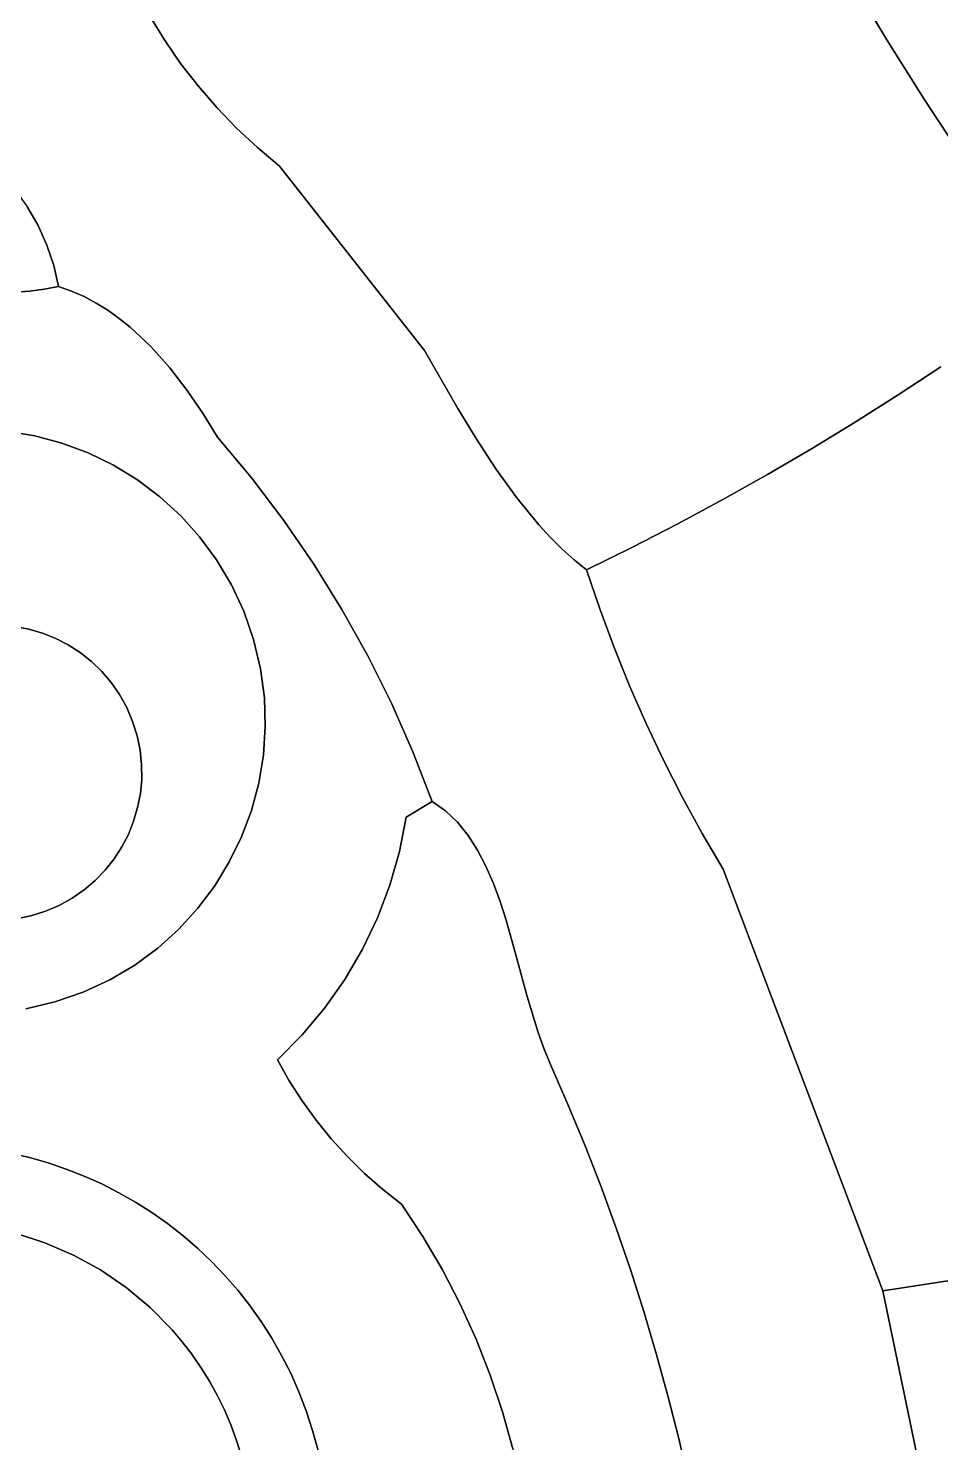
# Model space of a CAD drawing. Header units: inches. Extents: x 37.5 to 70.3, y 17.4 to 61.6.
# Drawn here: x 62.052 to 64.354, y 35.595 to 39.163 of the extents above; entities that cross this region are included whole.
import ezdxf

# ---------------------------------------------------------------- set-up
doc = ezdxf.new("R2010")
doc.units = ezdxf.units.IN
doc.layers.add('SURFACES_FOR_SKETCHUP', color=7, linetype='Continuous')

msp = doc.modelspace()

# ---------------------------------------------------------------- linework, layer by layer
at = {"layer": 'SURFACES_FOR_SKETCHUP'}
for points, invisible_edges in [([(62.3579, 39.1958), (62.3956, 39.1342), (62.8553, 39.9422)], 10), ([(62.4365, 39.0749), (62.8553, 39.9422), (62.3956, 39.1342)], 3), ([(62.4805, 39.0179), (62.8553, 39.9422), (62.4365, 39.0749)], 3), ([(62.4805, 39.0179), (62.5276, 38.9634), (62.8553, 39.9422)], 10), ([(62.5276, 38.9634), (62.5775, 38.9115), (62.8553, 39.9422)], 10), ([(62.6304, 38.8623), (62.8553, 39.9422), (62.5775, 38.9115)], 3), ([(62.6859, 38.816), (62.8553, 39.9422), (62.6304, 38.8623)], 3), ([(62.6859, 38.816), (63.9562, 39.5951), (62.8553, 39.9422)], 11), ([(63.9562, 39.5951), (62.6859, 38.816), (64.0403, 39.4397)], 3), ([(62.1156, 39.3988), (62.0506, 39.4511), (61.6745, 39.0302)], 10), ([(63.0521, 38.3503), (64.0403, 39.4397), (62.6859, 38.816)], 3), ([(64.0403, 39.4397), (63.0521, 38.3503), (64.1277, 39.2861)], 3), ([(61.6745, 39.0302), (61.9012, 38.8671), (62.1156, 39.3988)], 11), ([(62.1828, 39.3494), (62.1156, 39.3988), (61.9012, 38.8671)], 10), ([(62.2522, 39.3029), (62.1828, 39.3494), (61.9012, 38.8671)], 10), ([(64.2184, 39.1345), (65.2478, 39.34), (64.1277, 39.2861)], 3), ([(64.5536, 38.8586), (65.2478, 39.34), (64.2184, 39.1345)], 11), ([(61.9012, 38.8671), (61.9443, 38.8338), (62.2522, 39.3029)], 10), ([(62.3579, 39.1958), (62.2522, 39.3029), (61.9443, 38.8338)], 11), ([(64.1277, 39.2861), (63.0521, 38.3503), (64.2184, 39.1345)], 3), ([(62.3956, 39.1342), (62.3579, 39.1958), (61.9443, 38.8338)], 10), ([(61.9443, 38.8338), (61.9836, 38.7966), (62.3956, 39.1342)], 10), ([(62.4365, 39.0749), (62.3956, 39.1342), (61.9836, 38.7966)], 10), ([(64.0284, 38.1024), (64.2184, 39.1345), (63.0521, 38.3503)], 11), ([(64.2184, 39.1345), (64.0284, 38.1024), (64.3123, 38.9848)], 3), ([(64.3123, 38.9848), (64.5536, 38.8586), (64.2184, 39.1345)], 3), ([(61.9836, 38.7966), (62.019, 38.756), (62.4365, 39.0749)], 10), ([(62.019, 38.756), (62.0501, 38.7122), (62.4365, 39.0749)], 10), ([(62.4805, 39.0179), (62.4365, 39.0749), (62.0501, 38.7122)], 10), ([(62.0501, 38.7122), (62.0769, 38.6656), (62.4805, 39.0179)], 10), ([(62.4805, 39.0179), (62.0769, 38.6656), (62.5276, 38.9634)], 3), ([(64.1384, 38.1695), (64.3123, 38.9848), (64.0284, 38.1024)], 3), ([(64.2473, 38.2385), (64.3123, 38.9848), (64.1384, 38.1695)], 3), ([(64.3123, 38.9848), (64.2473, 38.2385), (64.4095, 38.8371)], 3), ([(64.3123, 38.9848), (64.4095, 38.8371), (64.4743, 38.856)], 8), ([(64.3123, 38.9848), (64.4743, 38.856), (64.5023, 38.8611)], 9), ([(64.3123, 38.9848), (64.5023, 38.8611), (64.5285, 38.8623)], 9), ([(64.3123, 38.9848), (64.5285, 38.8623), (64.5536, 38.8586)], 9), ([(62.099, 38.6165), (62.5276, 38.9634), (62.0769, 38.6656)], 3), ([(62.5276, 38.9634), (62.099, 38.6165), (62.5775, 38.9115)], 3), ([(62.2235, 38.4703), (62.5775, 38.9115), (62.099, 38.6165)], 11), ([(62.253, 38.4519), (62.5775, 38.9115), (62.2235, 38.4703)], 3), ([(62.5775, 38.9115), (62.253, 38.4519), (62.6304, 38.8623)], 3), ([(62.2816, 38.4315), (62.6304, 38.8623), (62.253, 38.4519)], 3), ([(62.3091, 38.4093), (62.6304, 38.8623), (62.2816, 38.4315)], 3), ([(62.6304, 38.8623), (62.3091, 38.4093), (62.6859, 38.816)], 3), ([(64.3549, 38.3096), (64.4095, 38.8371), (64.2473, 38.2385)], 3), ([(62.3612, 38.3605), (62.6859, 38.816), (62.3091, 38.4093)], 3), ([(62.4092, 38.3068), (62.6859, 38.816), (62.3612, 38.3605)], 3), ([(62.4534, 38.2498), (62.6859, 38.816), (62.4092, 38.3068)], 3), ([(62.6859, 38.816), (62.4534, 38.2498), (63.0521, 38.3503)], 3), ([(62.0501, 38.7122), (61.9453, 38.4994), (62.0769, 38.6656)], 3), ([(61.9453, 38.4994), (61.982, 38.4975), (62.0769, 38.6656)], 10), ([(62.099, 38.6165), (62.0769, 38.6656), (61.982, 38.4975)], 10), ([(61.982, 38.4975), (62.0189, 38.4978), (62.099, 38.6165)], 10), ([(62.0189, 38.4978), (62.0557, 38.5003), (62.099, 38.6165)], 10), ([(62.1164, 38.5652), (62.099, 38.6165), (62.0557, 38.5003)], 10), ([(62.1164, 38.5652), (62.1929, 38.4866), (62.099, 38.6165)], 3), ([(62.2235, 38.4703), (62.099, 38.6165), (62.1929, 38.4866)], 3), ([(62.0923, 38.5051), (62.1164, 38.5652), (62.0557, 38.5003)], 3), ([(62.0923, 38.5051), (62.1287, 38.5121), (62.1164, 38.5652)], 8), ([(62.1164, 38.5652), (62.1287, 38.5121), (62.1613, 38.5006)], 8), ([(62.1164, 38.5652), (62.1613, 38.5006), (62.1929, 38.4866)], 9), ([(62.1613, 38.5006), (62.1287, 38.5121), (62.0923, 38.5051)], 8), ([(62.0686, 38.1353), (62.0557, 38.5003), (61.998, 38.1471)], 3), ([(62.0189, 38.4978), (61.998, 38.1471), (62.0557, 38.5003)], 3), ([(62.0557, 38.5003), (62.0686, 38.1353), (62.0923, 38.5051)], 3), ([(62.0923, 38.5051), (62.0686, 38.1353), (62.1929, 38.4866)], 11), ([(62.2235, 38.4703), (62.1929, 38.4866), (62.0686, 38.1353)], 10), ([(62.1613, 38.5006), (62.0923, 38.5051), (62.1929, 38.4866)], 3), ([(62.2235, 38.4703), (62.0686, 38.1353), (62.253, 38.4519)], 3), ([(62.1373, 38.1169), (62.253, 38.4519), (62.0686, 38.1353)], 3), ([(62.253, 38.4519), (62.1373, 38.1169), (62.2816, 38.4315)], 3), ([(62.2816, 38.4315), (62.1373, 38.1169), (62.3091, 38.4093)], 3), ([(62.3091, 38.4093), (62.1373, 38.1169), (62.3612, 38.3605)], 3), ([(62.2037, 38.0921), (62.3612, 38.3605), (62.1373, 38.1169)], 3), ([(62.3612, 38.3605), (62.2037, 38.0921), (62.4092, 38.3068)], 3), ([(62.4936, 38.1908), (63.0521, 38.3503), (62.4534, 38.2498)], 3), ([(62.53, 38.1315), (63.0521, 38.3503), (62.4936, 38.1908)], 3), ([(62.616, 38.0283), (63.0521, 38.3503), (62.53, 38.1315)], 3), ([(63.0521, 38.3503), (62.616, 38.0283), (63.136, 38.2045)], 3), ([(63.0521, 38.3503), (63.136, 38.2045), (63.9171, 38.0373)], 10), ([(63.9171, 38.0373), (64.0284, 38.1024), (63.0521, 38.3503)], 10), ([(62.2673, 38.0611), (62.4092, 38.3068), (62.2037, 38.0921)], 3), ([(62.4534, 38.2498), (62.4092, 38.3068), (62.2673, 38.0611)], 10), ([(65.0529, 37.7943), (64.3549, 38.3096), (64.2473, 38.2385)], 9), ([(62.3276, 38.0242), (62.4534, 38.2498), (62.2673, 38.0611)], 3), ([(62.4534, 38.2498), (62.3276, 38.0242), (62.4936, 38.1908)], 3), ([(65.0529, 37.7943), (64.2473, 38.2385), (64.1384, 38.1695)], 9), ([(62.4936, 38.1908), (62.3276, 38.0242), (62.53, 38.1315)], 3), ([(62.697, 37.9214), (63.136, 38.2045), (62.616, 38.0283)], 3), ([(63.136, 38.2045), (62.697, 37.9214), (63.1825, 38.1281)], 3), ([(63.8047, 37.9742), (63.9171, 38.0373), (63.136, 38.2045)], 10), ([(63.1825, 38.1281), (63.8047, 37.9742), (63.136, 38.2045)], 3), ([(65.0529, 37.7943), (64.1384, 38.1695), (64.0284, 38.1024)], 9), ([(61.998, 38.1471), (61.9825, 37.6578), (62.0686, 38.1353)], 3), ([(62.0186, 37.6544), (62.0686, 38.1353), (61.9825, 37.6578)], 3), ([(62.0686, 38.1353), (62.0186, 37.6544), (62.1373, 38.1169)], 3), ([(62.0539, 37.6476), (62.1373, 38.1169), (62.0186, 37.6544)], 3), ([(62.1373, 38.1169), (62.0539, 37.6476), (62.2037, 38.0921)], 3), ([(62.3843, 37.9816), (62.53, 38.1315), (62.3276, 38.0242)], 3), ([(62.4368, 37.9336), (62.53, 38.1315), (62.3843, 37.9816)], 3), ([(62.53, 38.1315), (62.4368, 37.9336), (62.616, 38.0283)], 3), ([(62.7728, 37.811), (63.1825, 38.1281), (62.697, 37.9214)], 3), ([(63.1825, 38.1281), (62.7728, 37.811), (63.2321, 38.0522)], 3), ([(63.1825, 38.1281), (63.2321, 38.0522), (63.8047, 37.9742)], 10), ([(62.2037, 38.0921), (62.0539, 37.6476), (62.2673, 38.0611)], 3), ([(63.9171, 38.0373), (63.7028, 37.223), (64.0284, 38.1024)], 3), ([(63.7528, 37.1318), (64.0284, 38.1024), (63.7028, 37.223)], 3), ([(64.0284, 38.1024), (63.7528, 37.1318), (65.0979, 37.6298)], 11), ([(65.0529, 37.7943), (64.0284, 38.1024), (65.0979, 37.6298)], 3), ([(62.0883, 37.6375), (62.2673, 38.0611), (62.0539, 37.6476)], 3), ([(62.2673, 38.0611), (62.0883, 37.6375), (62.3276, 38.0242)], 3), ([(62.8434, 37.6972), (63.2321, 38.0522), (62.7728, 37.811)], 3), ([(63.2321, 38.0522), (62.8434, 37.6972), (63.2848, 37.9791)], 3), ([(63.6912, 37.9132), (63.8047, 37.9742), (63.2321, 38.0522)], 10), ([(63.2848, 37.9791), (63.6912, 37.9132), (63.2321, 38.0522)], 3), ([(62.1215, 37.6241), (62.3276, 38.0242), (62.0883, 37.6375)], 3), ([(62.3276, 38.0242), (62.1215, 37.6241), (62.3843, 37.9816)], 3), ([(62.4846, 37.8804), (62.616, 38.0283), (62.4368, 37.9336)], 3), ([(62.616, 38.0283), (62.4846, 37.8804), (62.697, 37.9214)], 3), ([(63.8047, 37.9742), (63.6555, 37.3156), (63.9171, 38.0373)], 3), ([(63.7028, 37.223), (63.9171, 38.0373), (63.6555, 37.3156)], 3), ([(62.1532, 37.6076), (62.3843, 37.9816), (62.1215, 37.6241)], 3), ([(62.3843, 37.9816), (62.1532, 37.6076), (62.4368, 37.9336)], 3), ([(63.2848, 37.9791), (62.8434, 37.6972), (63.3404, 37.9108)], 3), ([(63.3404, 37.9108), (63.5765, 37.8542), (63.2848, 37.9791)], 3), ([(63.6912, 37.9132), (63.2848, 37.9791), (63.5765, 37.8542)], 3), ([(63.6109, 37.4095), (63.8047, 37.9742), (63.5692, 37.5047)], 3), ([(63.6912, 37.9132), (63.5692, 37.5047), (63.8047, 37.9742)], 3), ([(63.6555, 37.3156), (63.8047, 37.9742), (63.6109, 37.4095)], 3), ([(62.1833, 37.5882), (62.4368, 37.9336), (62.1532, 37.6076)], 3), ([(62.4368, 37.9336), (62.1833, 37.5882), (62.4846, 37.8804)], 3), ([(62.5274, 37.8223), (62.697, 37.9214), (62.4846, 37.8804)], 3), ([(62.5274, 37.8223), (62.5647, 37.7596), (62.697, 37.9214)], 10), ([(62.7728, 37.811), (62.697, 37.9214), (62.5647, 37.7596)], 10), ([(62.9086, 37.5803), (63.3404, 37.9108), (62.8434, 37.6972)], 3), ([(63.3404, 37.9108), (62.9086, 37.5803), (63.3694, 37.8791)], 3), ([(63.3694, 37.8791), (63.5765, 37.8542), (63.3404, 37.9108)], 3), ([(63.5765, 37.8542), (63.5302, 37.6011), (63.6912, 37.9132)], 3), ([(63.5692, 37.5047), (63.6912, 37.9132), (63.5302, 37.6011)], 3), ([(62.1833, 37.5882), (62.2115, 37.5658), (62.4846, 37.8804)], 10), ([(62.5274, 37.8223), (62.4846, 37.8804), (62.2115, 37.5658)], 10), ([(63.3694, 37.8791), (62.9086, 37.5803), (63.3991, 37.8495)], 3), ([(63.3991, 37.8495), (63.5765, 37.8542), (63.3694, 37.8791)], 3), ([(62.9683, 37.4604), (63.3991, 37.8495), (62.9086, 37.5803)], 3), ([(63.3991, 37.8495), (62.9683, 37.4604), (63.4941, 37.6987)], 11), ([(63.3991, 37.8495), (63.4296, 37.8221), (63.5765, 37.8542)], 10), ([(63.4941, 37.6987), (63.4296, 37.8221), (63.3991, 37.8495)], 9), ([(63.4608, 37.7973), (63.5765, 37.8542), (63.4296, 37.8221)], 2), ([(63.4608, 37.7973), (63.4941, 37.6987), (63.5765, 37.8542)], 2), ([(63.4941, 37.6987), (63.5302, 37.6011), (63.5765, 37.8542)], 10), ([(62.2115, 37.5658), (62.2376, 37.5407), (62.5274, 37.8223)], 10), ([(62.5647, 37.7596), (62.5274, 37.8223), (62.2376, 37.5407)], 10), ([(62.5647, 37.7596), (62.5959, 37.6925), (62.7728, 37.811)], 10), ([(62.8434, 37.6972), (62.7728, 37.811), (62.5959, 37.6925)], 10), ([(63.4941, 37.6987), (63.4608, 37.7973), (63.4296, 37.8221)], 8), ([(62.5647, 37.7596), (62.2376, 37.5407), (62.2613, 37.5129)], 9), ([(62.5647, 37.7596), (62.2613, 37.5129), (62.5959, 37.6925)], 3), ([(62.2823, 37.4826), (62.5959, 37.6925), (62.2613, 37.5129)], 3), ([(62.5959, 37.6925), (62.2823, 37.4826), (62.6207, 37.6212)], 3), ([(62.5959, 37.6925), (62.6207, 37.6212), (62.8434, 37.6972)], 10), ([(62.6207, 37.6212), (62.6382, 37.5477), (62.8434, 37.6972)], 10), ([(62.8434, 37.6972), (62.6382, 37.5477), (62.9086, 37.5803)], 3), ([(63.4941, 37.6987), (62.9683, 37.4604), (63.5302, 37.6011)], 3), ([(62.0539, 37.6476), (62.0186, 37.6544), (61.8727, 37.6463)], 10), ([(61.8362, 37.6349), (61.6269, 37.4408), (62.1215, 37.6241)], 11), ([(62.1215, 37.6241), (61.6269, 37.4408), (61.8102, 36.9463)], 11), ([(62.3155, 37.4148), (62.1215, 37.6241), (61.8102, 36.9463)], 11), ([(61.8727, 37.6463), (61.8362, 37.6349), (62.0883, 37.6375)], 10), ([(62.1215, 37.6241), (62.0883, 37.6375), (61.8362, 37.6349)], 10), ([(62.0883, 37.6375), (62.0539, 37.6476), (61.8727, 37.6463)], 10), ([(62.1215, 37.6241), (62.3155, 37.4148), (62.1532, 37.6076)], 3), ([(62.3005, 37.4498), (62.6207, 37.6212), (62.2823, 37.4826)], 3), ([(62.6207, 37.6212), (62.3005, 37.4498), (62.6382, 37.5477)], 3), ([(63.8056, 37.0421), (65.0979, 37.6298), (63.7528, 37.1318)], 3), ([(65.0979, 37.6298), (63.8056, 37.0421), (65.1452, 37.466)], 3), ([(62.3155, 37.4148), (62.3005, 37.4498), (62.1532, 37.6076)], 10), ([(62.1532, 37.6076), (62.3005, 37.4498), (62.1833, 37.5882)], 3), ([(62.1833, 37.5882), (62.3005, 37.4498), (62.2115, 37.5658)], 3), ([(62.648, 37.4743), (62.9086, 37.5803), (62.6382, 37.5477)], 3), ([(62.9086, 37.5803), (62.648, 37.4743), (62.9683, 37.4604)], 3), ([(63.0225, 37.3378), (63.5302, 37.6011), (62.9683, 37.4604)], 3), ([(63.5302, 37.6011), (63.0225, 37.3378), (63.5692, 37.5047)], 3), ([(62.2376, 37.5407), (62.2115, 37.5658), (62.2823, 37.4826)], 10), ([(62.3005, 37.4498), (62.2823, 37.4826), (62.2115, 37.5658)], 10), ([(62.3155, 37.4148), (62.6382, 37.5477), (62.3005, 37.4498)], 3), ([(62.6382, 37.5477), (62.3155, 37.4148), (62.648, 37.4743)], 3), ([(62.2823, 37.4826), (62.2613, 37.5129), (62.2376, 37.5407)], 8), ([(62.327, 37.3783), (62.648, 37.4743), (62.3155, 37.4148)], 3), ([(62.648, 37.4743), (62.327, 37.3783), (62.6503, 37.4014)], 3), ([(62.6503, 37.4014), (62.9683, 37.4604), (62.648, 37.4743)], 3), ([(63.105, 37.1889), (63.5692, 37.5047), (63.0225, 37.3378)], 11), ([(63.1353, 37.1602), (63.5692, 37.5047), (63.105, 37.1889)], 3), ([(63.5692, 37.5047), (63.1353, 37.1602), (63.6109, 37.4095)], 3), ([(63.0225, 37.3378), (62.9683, 37.4604), (62.6455, 37.3294)], 10), ([(62.6503, 37.4014), (62.6455, 37.3294), (62.9683, 37.4604)], 10), ([(65.1452, 37.466), (63.8056, 37.0421), (65.1947, 37.3029)], 3), ([(62.0954, 36.9355), (62.3155, 37.4148), (61.8102, 36.9463)], 11), ([(62.0954, 36.9355), (62.3047, 37.1295), (62.3155, 37.4148)], 11), ([(62.3047, 37.1295), (62.3181, 37.1627), (62.3155, 37.4148)], 10), ([(62.327, 37.3783), (62.3155, 37.4148), (62.3181, 37.1627)], 10), ([(62.3345, 37.3417), (62.6503, 37.4014), (62.327, 37.3783)], 3), ([(62.6503, 37.4014), (62.3345, 37.3417), (62.6455, 37.3294)], 3), ([(63.1621, 37.127), (63.6109, 37.4095), (63.1353, 37.1602)], 3), ([(63.1859, 37.0898), (63.6109, 37.4095), (63.1621, 37.127)], 3), ([(63.6109, 37.4095), (63.1859, 37.0898), (63.6555, 37.3156)], 3), ([(62.3181, 37.1627), (62.3282, 37.1971), (62.327, 37.3783)], 10), ([(62.3282, 37.1971), (62.3351, 37.2324), (62.327, 37.3783)], 10), ([(62.327, 37.3783), (62.3351, 37.2324), (62.3345, 37.3417)], 3), ([(62.3383, 37.3049), (62.6455, 37.3294), (62.3345, 37.3417)], 3), ([(62.3385, 37.2685), (62.3345, 37.3417), (62.3351, 37.2324)], 3), ([(62.3385, 37.2685), (62.3383, 37.3049), (62.3345, 37.3417)], 8), ([(62.6455, 37.3294), (62.3383, 37.3049), (62.6338, 37.2589)], 3), ([(63.0059, 37.1733), (62.6455, 37.3294), (62.6338, 37.2589)], 9), ([(63.0059, 37.1733), (63.0225, 37.3378), (62.6455, 37.3294)], 11), ([(63.0709, 37.2125), (63.0225, 37.3378), (63.0059, 37.1733)], 2), ([(63.0225, 37.3378), (63.0709, 37.2125), (63.105, 37.1889)], 8), ([(62.3385, 37.2685), (62.6338, 37.2589), (62.3383, 37.3049)], 3), ([(63.2069, 37.0493), (63.6555, 37.3156), (63.1859, 37.0898)], 3), ([(63.6555, 37.3156), (63.2069, 37.0493), (63.7028, 37.223)], 3), ([(65.1947, 37.3029), (63.8056, 37.0421), (65.2465, 37.1404)], 3), ([(62.3385, 37.2685), (62.3351, 37.2324), (62.6154, 37.1901)], 10), ([(62.6154, 37.1901), (62.6338, 37.2589), (62.3385, 37.2685)], 10), ([(63.0059, 37.1733), (62.6338, 37.2589), (62.6154, 37.1901)], 9), ([(62.3351, 37.2324), (62.3282, 37.1971), (62.5906, 37.1238)], 10), ([(62.5906, 37.1238), (62.6154, 37.1901), (62.3351, 37.2324)], 10), ([(63.2257, 37.006), (63.7028, 37.223), (63.2069, 37.0493)], 3), ([(63.2257, 37.006), (63.2425, 36.9606), (63.7028, 37.223)], 10), ([(63.7028, 37.223), (63.2425, 36.9606), (63.7528, 37.1318)], 3), ([(62.3181, 37.1627), (62.5595, 37.0602), (62.3282, 37.1971)], 3), ([(62.5595, 37.0602), (62.5906, 37.1238), (62.3282, 37.1971)], 10), ([(62.5906, 37.1238), (62.9644, 37.0013), (62.6154, 37.1901)], 3), ([(63.0059, 37.1733), (62.6154, 37.1901), (62.9887, 37.0862)], 3), ([(62.9887, 37.0862), (62.6154, 37.1901), (62.9644, 37.0013)], 3), ([(63.0709, 37.2125), (63.0059, 37.1733), (63.105, 37.1889)], 2), ([(63.1353, 37.1602), (63.105, 37.1889), (63.0059, 37.1733)], 10), ([(62.3047, 37.1295), (62.5595, 37.0602), (62.3181, 37.1627)], 3), ([(63.0059, 37.1733), (62.9887, 37.0862), (63.1353, 37.1602)], 10), ([(63.1621, 37.127), (63.1353, 37.1602), (62.9887, 37.0862)], 10), ([(62.3047, 37.1295), (62.0954, 36.9355), (62.2883, 37.0978)], 3), ([(62.2883, 37.0978), (62.5226, 36.9998), (62.3047, 37.1295)], 3), ([(62.5595, 37.0602), (62.3047, 37.1295), (62.5226, 36.9998)], 3), ([(62.5595, 37.0602), (62.9332, 36.919), (62.5906, 37.1238)], 3), ([(62.9644, 37.0013), (62.5906, 37.1238), (62.9332, 36.919)], 3), ([(63.1859, 37.0898), (63.1621, 37.127), (62.9887, 37.0862)], 10), ([(63.2578, 36.9135), (63.7528, 37.1318), (63.2425, 36.9606)], 3), ([(63.7528, 37.1318), (63.2578, 36.9135), (63.8056, 37.0421)], 3), ([(65.2465, 37.1404), (63.8056, 37.0421), (65.3004, 36.9787)], 3), ([(62.0954, 36.9355), (62.1305, 36.9505), (62.2883, 37.0978)], 10), ([(62.2883, 37.0978), (62.1305, 36.9505), (62.2688, 37.0676)], 3), ([(62.2688, 37.0676), (62.48, 36.9432), (62.2883, 37.0978)], 3), ([(62.5226, 36.9998), (62.2883, 37.0978), (62.48, 36.9432)], 3), ([(62.9887, 37.0862), (62.9644, 37.0013), (63.2069, 37.0493)], 10), ([(63.2069, 37.0493), (63.1859, 37.0898), (62.9887, 37.0862)], 10), ([(62.2688, 37.0676), (62.1305, 36.9505), (62.2464, 37.0394)], 3), ([(62.2464, 37.0394), (62.432, 36.8907), (62.2688, 37.0676)], 3), ([(62.48, 36.9432), (62.2688, 37.0676), (62.432, 36.8907)], 3), ([(62.5226, 36.9998), (62.8952, 36.8397), (62.5595, 37.0602)], 3), ([(62.9332, 36.919), (62.5595, 37.0602), (62.8952, 36.8397)], 3), ([(63.2257, 37.006), (63.2069, 37.0493), (62.9644, 37.0013)], 10), ([(62.1305, 36.9505), (62.1632, 36.9687), (62.2464, 37.0394)], 10), ([(62.2213, 37.0134), (62.2464, 37.0394), (62.1632, 36.9687)], 10), ([(62.1632, 36.9687), (62.1936, 36.9897), (62.2213, 37.0134)], 8), ([(62.2213, 37.0134), (62.1936, 36.9897), (62.3789, 36.8428)], 10), ([(62.2464, 37.0394), (62.2213, 37.0134), (62.3789, 36.8428)], 10), ([(62.432, 36.8907), (62.2464, 37.0394), (62.3789, 36.8428)], 3), ([(63.2853, 36.8168), (63.8056, 37.0421), (63.2578, 36.9135)], 3), ([(63.3111, 36.7207), (63.8056, 37.0421), (63.2853, 36.8168)], 3), ([(63.3383, 36.6297), (63.8056, 37.0421), (63.3111, 36.7207)], 3), ([(63.3383, 36.6297), (63.3535, 36.5876), (63.8056, 37.0421)], 10), ([(63.3701, 36.5486), (63.8056, 37.0421), (63.3535, 36.5876)], 3), ([(63.4146, 36.4467), (63.8056, 37.0421), (63.3701, 36.5486)], 3), ([(63.457, 36.344), (63.8056, 37.0421), (63.4146, 36.4467)], 3), ([(64.2081, 35.9778), (63.8056, 37.0421), (63.457, 36.344)], 10), ([(64.2081, 35.9778), (65.3004, 36.9787), (63.8056, 37.0421)], 3), ([(62.1936, 36.9897), (62.1632, 36.9687), (62.3208, 36.8)], 10), ([(62.3208, 36.8), (62.3789, 36.8428), (62.1936, 36.9897)], 10), ([(62.48, 36.9432), (62.8508, 36.7638), (62.5226, 36.9998)], 3), ([(62.8952, 36.8397), (62.5226, 36.9998), (62.8508, 36.7638)], 3), ([(62.9644, 37.0013), (62.9332, 36.919), (63.2425, 36.9606)], 10), ([(63.2425, 36.9606), (63.2257, 37.006), (62.9644, 37.0013)], 10), ([(65.3565, 36.8177), (65.3004, 36.9787), (64.2081, 35.9778)], 10), ([(61.8102, 36.9463), (61.8434, 36.9329), (62.0954, 36.9355)], 10), ([(62.0954, 36.9355), (62.1909, 36.7315), (62.1305, 36.9505)], 3), ([(62.1632, 36.9687), (62.1305, 36.9505), (62.2581, 36.7628)], 10), ([(62.2581, 36.7628), (62.1305, 36.9505), (62.1909, 36.7315)], 3), ([(62.2581, 36.7628), (62.3208, 36.8), (62.1632, 36.9687)], 10), ([(62.432, 36.8907), (62.7435, 36.6241), (62.48, 36.9432)], 3), ([(62.8002, 36.6918), (62.48, 36.9432), (62.7435, 36.6241)], 3), ([(62.8508, 36.7638), (62.48, 36.9432), (62.8002, 36.6918)], 3), ([(63.2578, 36.9135), (63.2425, 36.9606), (62.9332, 36.919)], 10), ([(62.059, 36.924), (62.0954, 36.9355), (61.8434, 36.9329)], 10), ([(61.8434, 36.9329), (61.8777, 36.9227), (62.059, 36.924)], 10), ([(61.8777, 36.9227), (61.9131, 36.9159), (62.059, 36.924)], 10), ([(62.059, 36.924), (61.9131, 36.9159), (62.0223, 36.9165)], 3), ([(62.0223, 36.9165), (62.1196, 36.7067), (62.059, 36.924)], 3), ([(62.1196, 36.7067), (62.0223, 36.9165), (62.0462, 36.6892)], 3), ([(62.059, 36.924), (62.1196, 36.7067), (62.0954, 36.9355)], 3), ([(62.1196, 36.7067), (62.1909, 36.7315), (62.0954, 36.9355)], 10), ([(62.9332, 36.919), (62.8952, 36.8397), (63.2853, 36.8168)], 10), ([(63.2853, 36.8168), (63.2578, 36.9135), (62.9332, 36.919)], 10), ([(62.3789, 36.8428), (62.681, 36.561), (62.432, 36.8907)], 3), ([(62.7435, 36.6241), (62.432, 36.8907), (62.681, 36.561)], 3), ([(62.3208, 36.8), (62.681, 36.561), (62.3789, 36.8428)], 3), ([(63.3111, 36.7207), (62.8952, 36.8397), (62.8508, 36.7638)], 9), ([(63.3111, 36.7207), (63.2853, 36.8168), (62.8952, 36.8397)], 10), ([(62.2581, 36.7628), (62.681, 36.561), (62.3208, 36.8)], 3), ([(65.4148, 36.6575), (65.3565, 36.8177), (64.2081, 35.9778)], 10), ([(62.1909, 36.7315), (62.2375, 36.2476), (62.2581, 36.7628)], 3), ([(62.2581, 36.7628), (62.2375, 36.2476), (62.681, 36.561)], 11), ([(62.8002, 36.6918), (63.3383, 36.6297), (62.8508, 36.7638)], 3), ([(63.3111, 36.7207), (62.8508, 36.7638), (63.3383, 36.6297)], 3), ([(62.1196, 36.7067), (62.1481, 36.2853), (62.1909, 36.7315)], 3), ([(62.1933, 36.2675), (62.1909, 36.7315), (62.1481, 36.2853)], 3), ([(62.2375, 36.2476), (62.1909, 36.7315), (62.1933, 36.2675)], 3), ([(62.0552, 36.3143), (62.0462, 36.6892), (62.0076, 36.3255)], 3), ([(62.0462, 36.6892), (62.0552, 36.3143), (62.1196, 36.7067)], 3), ([(62.102, 36.3009), (62.1196, 36.7067), (62.0552, 36.3143)], 3), ([(62.1481, 36.2853), (62.1196, 36.7067), (62.102, 36.3009)], 3), ([(62.7435, 36.6241), (62.7788, 36.4082), (62.8002, 36.6918)], 3), ([(62.8168, 36.3613), (62.8002, 36.6918), (62.7788, 36.4082)], 3), ([(62.8002, 36.6918), (62.8168, 36.3613), (63.3383, 36.6297)], 11), ([(65.4752, 36.498), (65.4148, 36.6575), (64.2081, 35.9778)], 10), ([(62.681, 36.561), (62.7108, 36.5082), (62.7435, 36.6241)], 2), ([(62.7108, 36.5082), (62.7434, 36.4572), (62.7435, 36.6241)], 10), ([(62.7788, 36.4082), (62.7435, 36.6241), (62.7434, 36.4572)], 3), ([(62.8574, 36.3166), (63.3383, 36.6297), (62.8168, 36.3613)], 3), ([(63.3383, 36.6297), (62.8574, 36.3166), (63.3535, 36.5876)], 3), ([(62.9005, 36.2742), (63.3535, 36.5876), (62.8574, 36.3166)], 3), ([(62.9459, 36.2342), (63.3535, 36.5876), (62.9005, 36.2742)], 3), ([(63.3535, 36.5876), (62.9459, 36.2342), (63.3701, 36.5486)], 3), ([(62.2808, 36.2256), (62.681, 36.561), (62.2375, 36.2476)], 3), ([(62.3229, 36.2015), (62.681, 36.561), (62.2808, 36.2256)], 3), ([(62.681, 36.561), (62.3229, 36.2015), (62.7108, 36.5082)], 3), ([(62.9936, 36.1967), (63.3701, 36.5486), (62.9459, 36.2342)], 3), ([(63.3701, 36.5486), (62.9936, 36.1967), (63.4146, 36.4467)], 3), ([(62.3639, 36.1755), (62.7108, 36.5082), (62.3229, 36.2015)], 3), ([(62.4036, 36.1475), (62.7108, 36.5082), (62.3639, 36.1755)], 3), ([(62.7108, 36.5082), (62.4036, 36.1475), (62.7434, 36.4572)], 3), ([(65.6702, 36.4065), (65.4752, 36.498), (64.2081, 35.9778)], 11), ([(67.5216, 36.4941), (64.2081, 35.9778), (65.8651, 35.458)], 10), ([(65.6702, 36.4065), (64.2081, 35.9778), (67.5216, 36.4941)], 9), ([(62.442, 36.1176), (62.7434, 36.4572), (62.4036, 36.1475)], 3), ([(62.7434, 36.4572), (62.442, 36.1176), (62.7788, 36.4082)], 3), ([(63.4146, 36.4467), (62.9936, 36.1967), (63.457, 36.344)], 3), ([(62.4789, 36.0859), (62.7788, 36.4082), (62.442, 36.1176)], 3), ([(62.7788, 36.4082), (62.4789, 36.0859), (62.8168, 36.3613)], 3), ([(62.5144, 36.0523), (62.8168, 36.3613), (62.4789, 36.0859)], 3), ([(62.8168, 36.3613), (62.5144, 36.0523), (62.8574, 36.3166)], 3), ([(63.0475, 36.1152), (63.457, 36.344), (62.9936, 36.1967)], 3), ([(63.457, 36.344), (63.0475, 36.1152), (63.4973, 36.2406)], 3), ([(63.4973, 36.2406), (64.2081, 35.9778), (63.457, 36.344)], 3), ([(62.0552, 36.3143), (62.0076, 36.3255), (62.0198, 36.1234)], 10), ([(62.102, 36.3009), (62.0552, 36.3143), (62.0198, 36.1234)], 10), ([(62.102, 36.3009), (62.0198, 36.1234), (62.0943, 36.0993)], 9), ([(62.102, 36.3009), (62.0943, 36.0993), (62.1481, 36.2853)], 3), ([(62.5483, 36.0169), (62.8574, 36.3166), (62.5144, 36.0523)], 3), ([(62.8574, 36.3166), (62.5483, 36.0169), (62.9005, 36.2742)], 3), ([(62.1481, 36.2853), (62.0943, 36.0993), (62.1933, 36.2675)], 3), ([(62.166, 36.0683), (62.1933, 36.2675), (62.0943, 36.0993)], 3), ([(62.1933, 36.2675), (62.166, 36.0683), (62.2375, 36.2476)], 3), ([(62.5806, 35.9799), (62.9005, 36.2742), (62.5483, 36.0169)], 3), ([(62.6111, 35.9411), (62.9005, 36.2742), (62.5806, 35.9799)], 3), ([(62.9005, 36.2742), (62.6111, 35.9411), (62.9459, 36.2342)], 3), ([(62.2375, 36.2476), (62.166, 36.0683), (62.2808, 36.2256)], 3), ([(62.2345, 36.0306), (62.2808, 36.2256), (62.166, 36.0683)], 3), ([(62.2808, 36.2256), (62.2345, 36.0306), (62.3229, 36.2015)], 3), ([(62.6398, 35.9006), (62.9459, 36.2342), (62.6111, 35.9411)], 3), ([(62.9459, 36.2342), (62.6398, 35.9006), (62.9936, 36.1967)], 3), ([(63.097, 36.0311), (63.4973, 36.2406), (63.0475, 36.1152)], 3), ([(63.4973, 36.2406), (63.097, 36.0311), (63.5354, 36.1364)], 3), ([(63.4973, 36.2406), (63.5354, 36.1364), (64.2081, 35.9778)], 10), ([(62.3229, 36.2015), (62.2345, 36.0306), (62.3639, 36.1755)], 3), ([(62.9936, 36.1967), (62.6398, 35.9006), (63.0475, 36.1152)], 3), ([(62.2991, 35.9864), (62.3639, 36.1755), (62.2345, 36.0306)], 3), ([(62.3639, 36.1755), (62.2991, 35.9864), (62.4036, 36.1475)], 3), ([(61.5438, 36.1078), (62.0943, 36.0993), (61.5838, 36.1203)], 3), ([(62.0198, 36.1234), (61.5838, 36.1203), (62.0943, 36.0993)], 3), ([(62.4036, 36.1475), (62.2991, 35.9864), (62.442, 36.1176)], 3), ([(62.3595, 35.936), (62.442, 36.1176), (62.2991, 35.9864)], 3), ([(62.442, 36.1176), (62.3595, 35.936), (62.4789, 36.0859)], 3), ([(63.1419, 35.9446), (63.5354, 36.1364), (63.097, 36.0311)], 3), ([(63.5713, 36.0314), (63.5354, 36.1364), (63.1419, 35.9446)], 10), ([(63.5354, 36.1364), (63.5713, 36.0314), (64.2081, 35.9778)], 10), ([(61.0759, 35.6958), (62.5385, 34.9782), (61.5438, 36.1078)], 11), ([(62.0943, 36.0993), (61.5438, 36.1078), (62.166, 36.0683)], 3), ([(62.166, 36.0683), (61.5438, 36.1078), (62.5385, 34.9782)], 11), ([(62.4789, 36.0859), (62.3595, 35.936), (62.5144, 36.0523)], 3), ([(62.6666, 35.8586), (63.0475, 36.1152), (62.6398, 35.9006)], 3), ([(63.0475, 36.1152), (62.6666, 35.8586), (63.097, 36.0311)], 3), ([(62.166, 36.0683), (62.578, 35.6004), (62.2345, 36.0306)], 3), ([(62.578, 35.6004), (62.166, 36.0683), (62.5385, 34.9782)], 11), ([(62.4149, 35.8797), (62.5144, 36.0523), (62.3595, 35.936)], 3), ([(62.5144, 36.0523), (62.4149, 35.8797), (62.5483, 36.0169)], 3), ([(62.2345, 36.0306), (62.5635, 35.6397), (62.2991, 35.9864)], 3), ([(62.5635, 35.6397), (62.2345, 36.0306), (62.578, 35.6004)], 3), ([(62.5483, 36.0169), (62.4149, 35.8797), (62.5806, 35.9799)], 3), ([(62.6914, 35.8149), (63.097, 36.0311), (62.6666, 35.8586)], 3), ([(62.7143, 35.7698), (63.097, 36.0311), (62.6914, 35.8149)], 3), ([(63.097, 36.0311), (62.7143, 35.7698), (63.1419, 35.9446)], 3), ([(63.1823, 35.856), (63.5713, 36.0314), (63.1419, 35.9446)], 3), ([(63.6051, 35.9258), (63.5713, 36.0314), (63.1823, 35.856)], 10), ([(63.5713, 36.0314), (63.6051, 35.9258), (64.2081, 35.9778)], 10), ([(62.2991, 35.9864), (62.5471, 35.6779), (62.3595, 35.936)], 3), ([(62.5471, 35.6779), (62.2991, 35.9864), (62.5635, 35.6397)], 3), ([(62.4407, 35.8494), (62.5806, 35.9799), (62.4149, 35.8797)], 3), ([(62.5806, 35.9799), (62.4407, 35.8494), (62.6111, 35.9411)], 3), ([(63.6051, 35.9258), (63.6367, 35.8196), (64.2081, 35.9778)], 10), ([(63.6367, 35.8196), (63.6661, 35.7127), (64.2081, 35.9778)], 10), ([(63.6661, 35.7127), (63.6934, 35.6053), (64.2081, 35.9778)], 10), ([(63.6934, 35.6053), (63.7184, 35.4973), (64.2081, 35.9778)], 10), ([(63.7184, 35.4973), (63.7412, 35.3888), (64.2081, 35.9778)], 10), ([(63.7412, 35.3888), (63.7618, 35.2798), (64.2081, 35.9778)], 10), ([(64.4637, 34.7469), (64.2081, 35.9778), (63.7618, 35.2798)], 10), ([(64.4637, 34.7469), (65.8387, 35.3444), (64.2081, 35.9778)], 3), ([(65.8504, 35.4015), (64.2081, 35.9778), (65.8387, 35.3444)], 3), ([(65.8651, 35.458), (64.2081, 35.9778), (65.8504, 35.4015)], 3), ([(62.4651, 35.8178), (62.6111, 35.9411), (62.4407, 35.8494)], 3), ([(62.6111, 35.9411), (62.4651, 35.8178), (62.6398, 35.9006)], 3), ([(62.7349, 35.7232), (63.1419, 35.9446), (62.7143, 35.7698)], 3), ([(63.1419, 35.9446), (62.7349, 35.7232), (63.1823, 35.856)], 3), ([(62.4149, 35.8797), (62.3595, 35.936), (62.529, 35.7148)], 10), ([(62.5471, 35.6779), (62.529, 35.7148), (62.3595, 35.936)], 10), ([(63.1823, 35.856), (63.2179, 35.7654), (63.6051, 35.9258)], 10), ([(63.6367, 35.8196), (63.6051, 35.9258), (63.2179, 35.7654)], 10), ([(62.5093, 35.7504), (62.4879, 35.7847), (62.4149, 35.8797)], 10), ([(62.4407, 35.8494), (62.4149, 35.8797), (62.4879, 35.7847)], 10), ([(62.5093, 35.7504), (62.4149, 35.8797), (62.529, 35.7148)], 3), ([(62.4651, 35.8178), (62.4879, 35.7847), (62.6398, 35.9006)], 10), ([(62.6666, 35.8586), (62.6398, 35.9006), (62.4879, 35.7847)], 10), ([(62.4651, 35.8178), (62.4407, 35.8494), (62.4879, 35.7847)], 2), ([(62.4879, 35.7847), (62.5093, 35.7504), (62.6666, 35.8586)], 10), ([(62.6914, 35.8149), (62.6666, 35.8586), (62.5093, 35.7504)], 10), ([(62.7534, 35.6751), (63.1823, 35.856), (62.7349, 35.7232)], 3), ([(63.1823, 35.856), (62.7534, 35.6751), (63.2179, 35.7654)], 3), ([(62.6914, 35.8149), (62.5093, 35.7504), (62.529, 35.7148)], 9), ([(62.6914, 35.8149), (62.529, 35.7148), (62.7143, 35.7698)], 3), ([(63.2179, 35.7654), (63.2487, 35.6729), (63.6367, 35.8196)], 10), ([(63.6661, 35.7127), (63.6367, 35.8196), (63.2487, 35.6729)], 10), ([(62.5471, 35.6779), (62.7143, 35.7698), (62.529, 35.7148)], 3), ([(62.7143, 35.7698), (62.5471, 35.6779), (62.7349, 35.7232)], 3), ([(62.7696, 35.6256), (63.2179, 35.7654), (62.7534, 35.6751)], 3), ([(62.7833, 35.5754), (63.2179, 35.7654), (62.7696, 35.6256)], 3), ([(63.2179, 35.7654), (62.7833, 35.5754), (63.2487, 35.6729)], 3), ([(62.5635, 35.6397), (62.7349, 35.7232), (62.5471, 35.6779)], 3), ([(62.7349, 35.7232), (62.5635, 35.6397), (62.7534, 35.6751)], 3), ([(61.4485, 34.6057), (62.0707, 34.5662), (61.0759, 35.6958)], 11), ([(62.5385, 34.9782), (61.0759, 35.6958), (62.0707, 34.5662)], 11), ([(63.2746, 35.5789), (63.6661, 35.7127), (63.2487, 35.6729)], 3), ([(63.6661, 35.7127), (63.2746, 35.5789), (63.6934, 35.6053)], 3), ([(62.578, 35.6004), (62.7534, 35.6751), (62.5635, 35.6397)], 3), ([(62.7534, 35.6751), (62.578, 35.6004), (62.7696, 35.6256)], 3), ([(62.7942, 35.5251), (63.2487, 35.6729), (62.7833, 35.5754)], 3), ([(63.2487, 35.6729), (62.7942, 35.5251), (63.2746, 35.5789)], 3), ([(62.5906, 35.5604), (62.7696, 35.6256), (62.578, 35.6004)], 3), ([(62.7696, 35.6256), (62.5906, 35.5604), (62.7833, 35.5754)], 3), ([(62.5385, 34.9782), (62.5696, 35.0499), (62.578, 35.6004)], 10), ([(62.5906, 35.5604), (62.578, 35.6004), (62.5696, 35.0499)], 10), ([(63.2957, 35.4834), (63.6934, 35.6053), (63.2746, 35.5789)], 3), ([(63.6934, 35.6053), (63.2957, 35.4834), (63.7184, 35.4973)], 3)]:
    msp.add_3dface(points, dxfattribs=dict(at, invisible_edges=invisible_edges))

doc.saveas('drawing.dxf')
